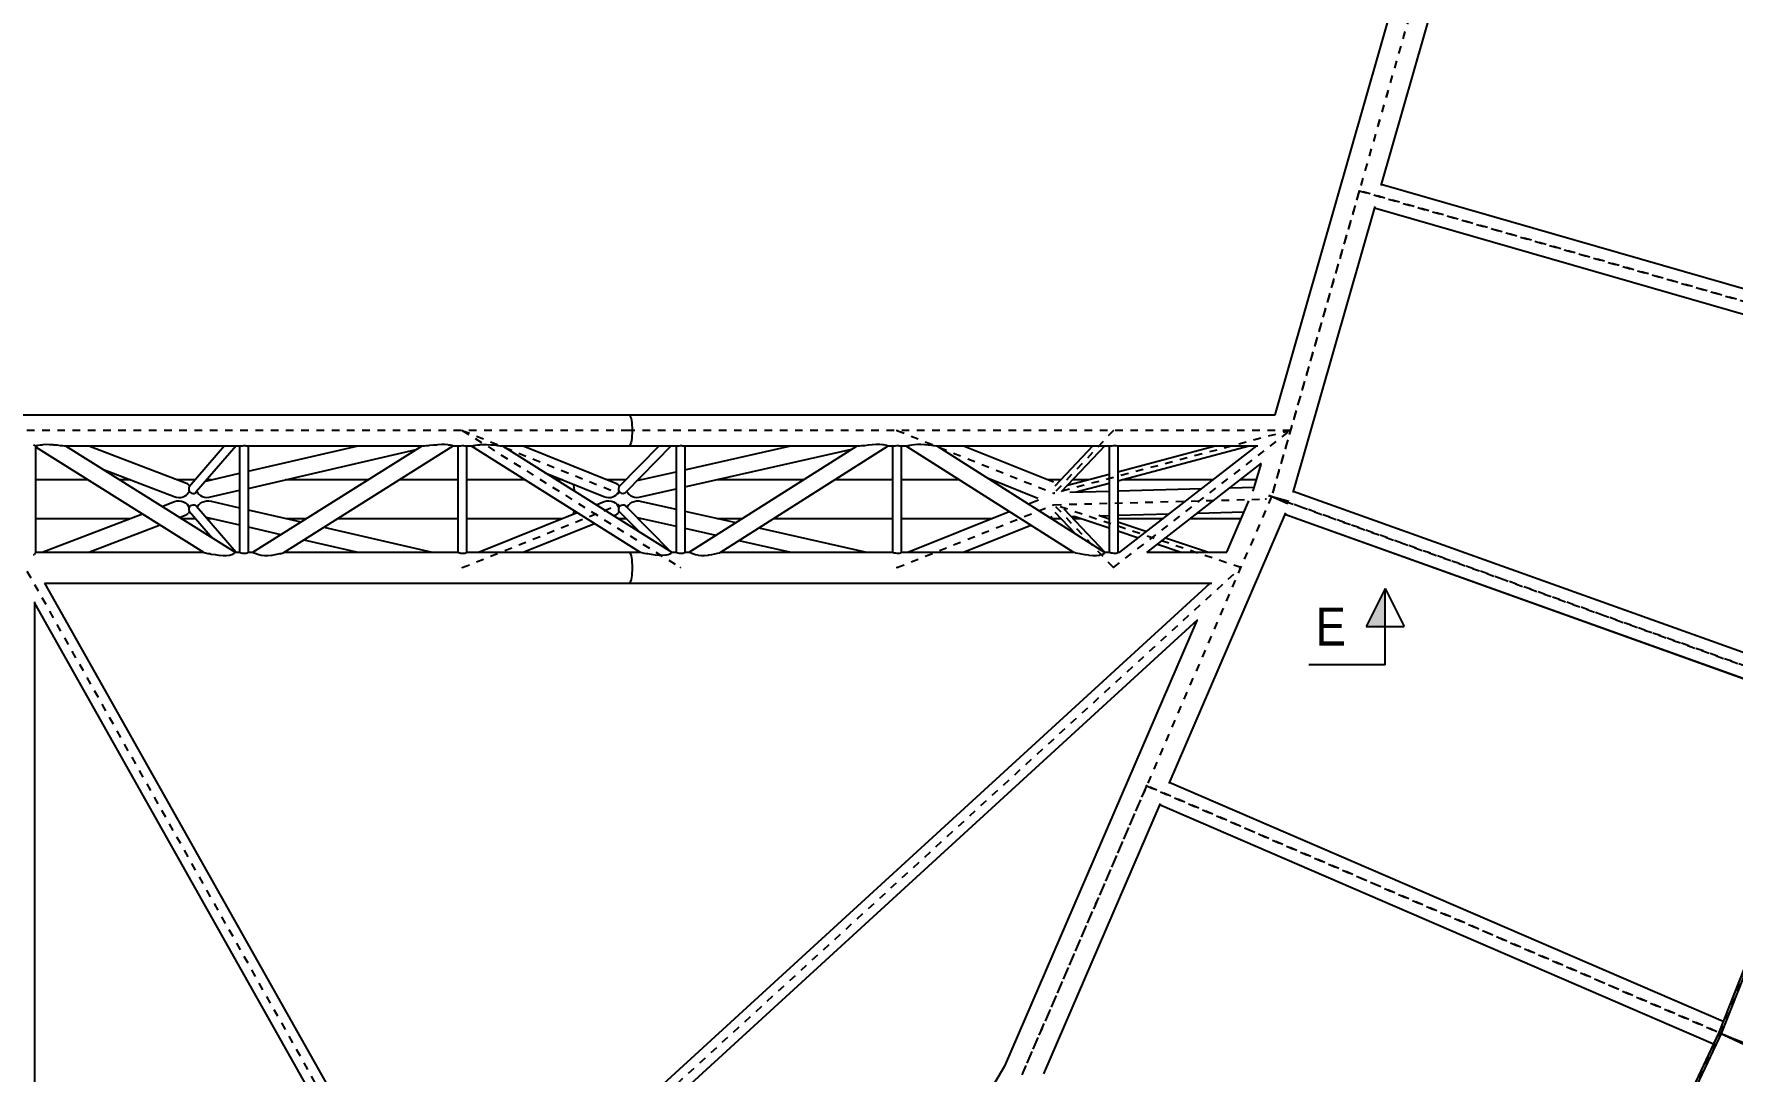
# Model space of a CAD drawing. Header units: millimetres. Extents: x 149919 to 150445, y 136651 to 136866.
# Drawn here: x 150410.96 to 150433.24, y 136701.87 to 136715.48 of the extents above; entities that cross this region are included whole.
import ezdxf

# ---------------------------------------------------------------- set-up
doc = ezdxf.new("R2010")
doc.units = ezdxf.units.MM
doc.header["$LTSCALE"] = 0.25
doc.linetypes.add('CENTER', pattern=[50.8, 31.75, -6.35, 6.35, -6.35])
doc.linetypes.add('XKITLINE00', pattern=[0])
doc.styles.add('ARIAL', font='arial.ttf')

# ---------------------------------------------------------------- blocks, each defined once
blk = doc.blocks.new('çatıı')
at = {"color": 8, "linetype": 'XKITLINE00'}
for p, q in [((28743.8, 6711.4), (28542.6, 6010.6)), ((28789.6, 6686.7), (28681.9, 6311.5)), ((28682.4, 6313.3), (29443.6, 6094.3)), ((28682.4, 6313.3), (29443.6, 6094.3)), ((28674, 6284.1), (28566.3, 5909)), ((28673.5, 6282.3), (29434.7, 6063.3)), ((28673.5, 6282.3), (29434.7, 6063.3)), ((26261.4, 6010.6), (27695.3, 6010.6)), ((27695.3, 6010.6), (27696.1, 6010.3)), ((27695.3, 6010.6), (27696.1, 6010.3)), ((27695.3, 6010.6), (28543.2, 6010.6)), ((27696.1, 6010.3), (27696.8, 6009.4)), ((27696.1, 6010.3), (27696.8, 6009.4)), ((27696.8, 6009.4), (27697.4, 6007.9)), ((27696.8, 6009.4), (27697.4, 6007.9)), ((27697.4, 6007.9), (27698, 6005.8)), ((27697.4, 6007.9), (27698, 6005.8)), ((27698, 6005.8), (27698.5, 6003.3)), ((27698.5, 6003.3), (27698.9, 6000.4)), ((27698.9, 6000.4), (27699.2, 5997.2)), ((27699.2, 5997.2), (27699.4, 5993.8)), ((27699.4, 5993.8), (27699.5, 5990.3)), ((26913.9, 5971.6), (26915.4, 5971)), ((26920, 5970.8), (26922.8, 5971.3)), ((26922.8, 5971.3), (26925.8, 5971.6)), ((26925.8, 5971.6), (26926.4, 5971.7)), ((26926.4, 5971.7), (26930.4, 5972.1)), ((26930.4, 5972.1), (26935, 5972)), ((26935, 5972), (26940, 5971.7)), ((26940, 5971.7), (26940.5, 5971.6)), ((26940.5, 5971.6), (26944.8, 5971.3)), ((27439, 5971.3), (27443.5, 5971.6)), ((27443.5, 5971.6), (27444.2, 5971.7)), ((27444.2, 5971.7), (27449.3, 5972.1)), ((27449.3, 5972.1), (27453.8, 5972.1)), ((27453.8, 5972.1), (27457.5, 5971.7)), ((27457.5, 5971.7), (27457.9, 5971.6)), ((27457.9, 5971.6), (27460.6, 5971.3)), ((27460.6, 5971.3), (27462.7, 5970.8)), ((27496.4, 5971.3), (27499.4, 5971.6)), ((27499.4, 5971.6), (27500, 5971.7)), ((27500, 5971.7), (27504.1, 5972)), ((27504.1, 5972), (27508.7, 5971.9)), ((27508.7, 5971.9), (27513.7, 5971.6)), ((27513.7, 5971.6), (27514, 5971.6)), ((27514, 5971.6), (27518.4, 5971.2)), ((27697.4, 5972.7), (27696.8, 5971.2)), ((27697.4, 5972.7), (27696.8, 5971.2)), ((27698, 5974.7), (27697.4, 5972.7)), ((27698, 5974.7), (27697.4, 5972.7)), ((27698.5, 5977.2), (27698, 5974.7)), ((27698.9, 5980.1), (27698.5, 5977.2)), ((27699.2, 5983.3), (27698.9, 5980.1)), ((27699.4, 5986.7), (27699.2, 5983.3)), ((27699.5, 5990.3), (27699.4, 5986.7)), ((28009.7, 5971.3), (28014.5, 5971.7)), ((28014.5, 5971.7), (28014.8, 5971.7)), ((28014.8, 5971.7), (28019.9, 5972.1)), ((28019.9, 5972.1), (28024.5, 5972.1)), ((28024.5, 5972.1), (28028.2, 5971.8)), ((28028.2, 5971.8), (28028.7, 5971.7)), ((28028.7, 5971.7), (28031.2, 5971.4)), ((28031.2, 5971.4), (28033.3, 5970.8)), ((28063.7, 5970.8), (28066.5, 5971.4)), ((28066.5, 5971.4), (28069.8, 5971.8)), ((28069.8, 5971.8), (28070, 5971.8)), ((28070, 5971.8), (28073.9, 5972.2)), ((28073.9, 5972.2), (28078.4, 5972.2)), ((28078.4, 5972.2), (28083.3, 5971.9)), ((28083.3, 5971.9), (28084.4, 5971.8)), ((28084.4, 5971.8), (28088.1, 5971.5)), ((28088.1, 5971.5), (28092.5, 5970.9)), ((26915.4, 5971), (26915.9, 5970.5)), ((26915.9, 5970.5), (26916.4, 5970.3)), ((26916.4, 5970.3), (26916.5, 5970.1)), ((26916.5, 5970), (26917.8, 5970.3)), ((26916.5, 5970.1), (26916.7, 5969.2)), ((26916.7, 5969.2), (26916.7, 5830)), ((26916.7, 5968.8), (27137, 5830.6)), ((26917.8, 5970.3), (26919.1, 5970.5)), ((26919.1, 5970.5), (26920, 5970.8)), ((26944.8, 5971.3), (26949.2, 5970.7)), ((26949.2, 5970.7), (26950.6, 5970.5)), ((26950.6, 5970.5), (26952.7, 5970.3)), ((26952.7, 5970.3), (26955.1, 5969.9)), ((26954.8, 5970), (27186.5, 5970)), ((26954.9, 5970), (26955, 5970)), ((26955.1, 5969.9), (26955.9, 5970)), ((26955.1, 5969.9), (26955.1, 5969.9)), ((26955.9, 5970), (27178.4, 5830.4)), ((26986.7, 5970), (27114.6, 5921)), ((27164.8, 5970), (27118.3, 5916.2)), ((27179.8, 5970), (27127.6, 5909.6)), ((27184.2, 5970), (27184.2, 5830.6)), ((27184.4, 5970), (27185.2, 5969.9)), ((27184.8, 5970), (27185.6, 5969.9)), ((27185.2, 5969.9), (27186.3, 5969.9)), ((27185.6, 5969.9), (27186.3, 5969.9)), ((27186.3, 5969.9), (27186.5, 5970)), ((27186.5, 5970), (27188.1, 5970.2)), ((27188.1, 5970.2), (27189.9, 5970.3)), ((27189.9, 5970.3), (27191.6, 5970.3)), ((27191.6, 5970.3), (27193.2, 5970.2)), ((27193.2, 5970.2), (27194.5, 5970)), ((27194.5, 5970), (27194.9, 5969.9)), ((27194.7, 5970), (27426.9, 5970)), ((27194.8, 5969.9), (27194.9, 5969.9)), ((27194.9, 5969.9), (27195.2, 5970)), ((27194.9, 5969.9), (27195.3, 5969.9)), ((27195.3, 5969.9), (27195.6, 5970)), ((27195.6, 5936.7), (27340, 5970)), ((27195.6, 5970), (27195.6, 5830.3)), ((27195.6, 5914.3), (27416.1, 5965.1)), ((27201.7, 5830.6), (27423.8, 5970)), ((27242.3, 5830.3), (27464.8, 5970)), ((27424.6, 5970), (27426.4, 5969.9)), ((27425.5, 5970), (27426.5, 5969.9)), ((27426.4, 5969.9), (27426.5, 5969.9)), ((27426.5, 5969.9), (27429.8, 5970.3)), ((27429.8, 5970.3), (27432.3, 5970.5)), ((27432.3, 5970.5), (27434.1, 5970.8)), ((27434.1, 5970.8), (27439, 5971.3)), ((27462.7, 5970.8), (27463.1, 5970.5)), ((27463.1, 5970.5), (27464.1, 5970.3)), ((27464.1, 5970.3), (27464.6, 5969.9)), ((27464.6, 5970), (27473.3, 5970)), ((27464.6, 5969.9), (27464.8, 5970)), ((27470.9, 5970), (27470.9, 5830.6)), ((27471.2, 5970), (27472, 5969.9)), ((27471.6, 5970), (27472.4, 5969.9)), ((27472, 5969.9), (27473, 5969.9)), ((27472.4, 5969.9), (27473.1, 5969.9)), ((27473, 5969.9), (27473.3, 5970)), ((27473.3, 5970), (27474.9, 5970.2)), ((27474.9, 5970.2), (27476.6, 5970.3)), ((27476.6, 5970.3), (27478.4, 5970.3)), ((27478.4, 5970.3), (27480, 5970.2)), ((27480, 5970.2), (27481.3, 5970)), ((27481.3, 5970), (27481.7, 5969.9)), ((27481.5, 5970), (27489.9, 5970)), ((27481.6, 5969.9), (27481.7, 5969.9)), ((27481.7, 5969.9), (27481.9, 5970)), ((27481.7, 5969.9), (27482.1, 5969.9)), ((27482.1, 5969.9), (27482.3, 5970)), ((27482.3, 5970), (27482.3, 5830.3)), ((27488.4, 5970), (27710, 5830.6)), ((27488.6, 5970), (27489.7, 5969.9)), ((27489.5, 5970), (27489.8, 5970)), ((27489.7, 5969.9), (27489.8, 5969.9)), ((27489.8, 5969.9), (27491.4, 5970.3)), ((27491.4, 5970.3), (27492.7, 5970.4)), ((27492.7, 5970.4), (27493.6, 5970.8)), ((27493.6, 5970.8), (27496.4, 5971.3)), ((27518.4, 5971.2), (27522.8, 5970.7)), ((27522.8, 5970.7), (27524, 5970.4)), ((27524, 5970.4), (27526.3, 5970.2)), ((27526.3, 5970.2), (27528.5, 5969.9)), ((27528.1, 5970), (27695.3, 5970)), ((27528.5, 5969.9), (27528.6, 5969.9)), ((27528.6, 5969.9), (27529.4, 5970)), ((27529.4, 5970), (27751.4, 5830.4)), ((27556.5, 5970), (27678.2, 5921)), ((27735, 5970), (27682.1, 5916.2)), ((27750.8, 5970), (27691.5, 5909.6)), ((27695.3, 5970), (27696.1, 5970.3)), ((27695.3, 5970), (27696.1, 5970.3)), ((27695.3, 5970), (27759.7, 5970)), ((27696.8, 5971.2), (27696.1, 5970.3)), ((27696.8, 5971.2), (27696.1, 5970.3)), ((27757.2, 5970), (27757.2, 5830.6)), ((27757.4, 5970), (27758.2, 5969.9)), ((27757.8, 5970), (27758.6, 5969.9)), ((27758.2, 5969.9), (27759.4, 5969.9)), ((27758.6, 5969.9), (27759.4, 5969.9)), ((27759.4, 5969.9), (27759.5, 5970)), ((27759.5, 5970), (27761.1, 5970.1)), ((27761.1, 5970.1), (27762.9, 5970.3)), ((27762.9, 5970.3), (27764.6, 5970.3)), ((27764.6, 5970.3), (27766.2, 5970.2)), ((27766.2, 5970.2), (27767.5, 5970.1)), ((27767.5, 5970.1), (27767.9, 5969.9)), ((27767.8, 5970), (27997.8, 5970)), ((27767.9, 5969.9), (27768.2, 5970)), ((27767.9, 5969.9), (27768.3, 5969.9)), ((27768.3, 5969.9), (27768.6, 5970)), ((27768.6, 5938.6), (27907.6, 5970)), ((27768.6, 5970), (27768.6, 5830.3)), ((27768.6, 5916.2), (27987.9, 5965.7)), ((27774.5, 5830.6), (27994.6, 5970)), ((27814.9, 5830.3), (28035.3, 5970)), ((27995.4, 5970), (27997.2, 5969.9)), ((27996.3, 5970), (27997.5, 5969.9)), ((27997.2, 5969.9), (27997.4, 5969.9)), ((27997.4, 5969.9), (28000.5, 5970.3)), ((28000.5, 5970.3), (28003.3, 5970.5)), ((28003.3, 5970.5), (28004.7, 5970.7)), ((28004.7, 5970.7), (28009.7, 5971.3)), ((28033.3, 5970.8), (28033.8, 5970.5)), ((28033.8, 5970.5), (28034.6, 5970.3)), ((28034.6, 5970.3), (28035.2, 5970)), ((28035.2, 5970), (28043.7, 5970)), ((28035.2, 5970), (28035.3, 5970)), ((28035.2, 5969.9), (28035.3, 5970)), ((28041.3, 5970), (28041.3, 5830.6)), ((28041.5, 5970), (28041.6, 5970)), ((28041.6, 5970), (28042.4, 5969.9)), ((28041.9, 5970), (28042, 5970)), ((28042.4, 5970), (28042.7, 5969.9)), ((28042.4, 5969.9), (28043.5, 5969.9)), ((28043.5, 5969.9), (28043.7, 5970)), ((28043.7, 5970), (28045.2, 5970.2)), ((28045.2, 5970.2), (28047, 5970.3)), ((28047, 5970.3), (28048.8, 5970.3)), ((28048.8, 5970.3), (28050.4, 5970.2)), ((28050.4, 5970.2), (28051.6, 5970.1)), ((28051.6, 5970.1), (28052.1, 5969.9)), ((28052, 5970), (28060.2, 5970)), ((28052.1, 5970), (28052.3, 5970)), ((28052.1, 5969.9), (28052.3, 5970)), ((28052.1, 5969.9), (28052.4, 5969.9)), ((28052.4, 5969.9), (28052.7, 5970)), ((28052.5, 5970), (28052.7, 5970)), ((28052.7, 5970), (28052.7, 5830.3)), ((28058.7, 5970), (28278.7, 5830.6)), ((28058.7, 5970), (28058.8, 5969.9)), ((28058.8, 5969.9), (28058.8, 5969.9)), ((28058.8, 5969.9), (28060, 5969.9)), ((28059.7, 5970), (28059.7, 5969.9)), ((28060, 5969.9), (28060.1, 5969.9)), ((28060.1, 5969.9), (28061.5, 5970.3)), ((28061.5, 5970.3), (28063.2, 5970.6)), ((28063.2, 5970.6), (28063.7, 5970.8)), ((28092.5, 5970.9), (28094.4, 5970.6)), ((28094.4, 5970.6), (28096, 5970.4)), ((28096, 5970.4), (28098.5, 5970)), ((28098.5, 5970), (28098.7, 5969.9)), ((28098.6, 5970), (28327.8, 5970)), ((28098.7, 5969.9), (28099.5, 5969.9)), ((28099.4, 5970), (28099.4, 5969.9)), ((28099.5, 5969.9), (28319.9, 5830.3)), ((28134.4, 5970), (28252.2, 5922.8)), ((28304.1, 5970), (28254.1, 5917.3)), ((28319.7, 5970), (28262.6, 5909.8)), ((28325.5, 5970), (28325.5, 5830.6)), ((28325.7, 5969.9), (28325.7, 5969.9)), ((28325.7, 5970), (28325.7, 5969.9)), ((28325.7, 5969.9), (28326.6, 5969.9)), ((28326, 5970), (28326.1, 5969.9)), ((28326.6, 5969.9), (28327.7, 5969.9)), ((28327.7, 5969.9), (28327.8, 5970)), ((28327.8, 5970), (28329.4, 5970.2)), ((28329.4, 5970.2), (28331.2, 5970.3)), ((28331.2, 5970.3), (28332.9, 5970.3)), ((28332.9, 5970.3), (28334.5, 5970.3)), ((28334.5, 5970.3), (28335.8, 5970.1)), ((28335.8, 5970.1), (28336.3, 5969.9)), ((28336.2, 5970), (28520.6, 5970)), ((28336.3, 5969.9), (28336.6, 5969.9)), ((28336.3, 5970), (28336.3, 5969.9)), ((28336.6, 5970), (28336.7, 5969.9)), ((28336.6, 5969.9), (28336.9, 5969.9)), ((28336.9, 5924.2), (28509, 5970)), ((28336.9, 5936), (28464.7, 5970)), ((28336.9, 5969.9), (28336.9, 5830.4)), ((28339.5, 5830.5), (28519.3, 5970)), ((27003.6, 5940.1), (27098.4, 5903.7)), ((27140, 5923.9), (27184.2, 5934.1)), ((27585.5, 5934.7), (27662.4, 5903.8)), ((27706, 5924.4), (27757.2, 5936)), ((28165.7, 5928), (28231.9, 5901.5)), ((28270.8, 5918.4), (28325.5, 5933)), ((28374.8, 5830.3), (28525.5, 5947.2)), ((28524.2, 5946.1), (28514.4, 5912.3)), ((26916.7, 5925.7), (26985.5, 5925.7)), ((27026.5, 5925.7), (27041.2, 5925.7)), ((27102.3, 5925.7), (27126.5, 5925.7)), ((27113, 5904.3), (27115.1, 5906)), ((27114.6, 5921), (27116.5, 5919.9)), ((27116.9, 5907.9), (27115.1, 5906)), ((27116.5, 5919.9), (27116.8, 5919.5)), ((27116.8, 5919.5), (27117.9, 5918.3)), ((27118, 5909.8), (27116.9, 5907.9)), ((27117.8, 5915.1), (27117.7, 5913.6)), ((27117.7, 5913.6), (27117.8, 5913.4)), ((27118, 5915.5), (27117.8, 5915.1)), ((27117.8, 5913.4), (27117.9, 5911.7)), ((27117.9, 5918.3), (27118.6, 5916.6)), ((27117.9, 5911.7), (27118.2, 5910.7)), ((27118.3, 5916.2), (27118, 5915.5)), ((27118.1, 5910), (27118, 5909.8)), ((27118.3, 5910.5), (27118.1, 5910)), ((27118.2, 5910.7), (27118.3, 5910.3)), ((27118.3, 5910.3), (27118.5, 5910)), ((27118.5, 5910), (27118.7, 5909.8)), ((27118.7, 5909.8), (27119.8, 5908.7)), ((27119.8, 5908.7), (27121.4, 5907.9)), ((27121.4, 5907.9), (27123.1, 5907.5)), ((27123.1, 5907.5), (27124.8, 5907.7)), ((27124.8, 5907.7), (27126.4, 5908.4)), ((27126.4, 5908.4), (27127.6, 5909.6)), ((27128.2, 5910.3), (27128.6, 5909.8)), ((27128.6, 5909.8), (27129.1, 5908.8)), ((27129.1, 5908.8), (27130.9, 5906.8)), ((27130.9, 5906.8), (27131.9, 5906)), ((27131.9, 5906), (27133, 5905)), ((27133, 5905), (27135.5, 5903.6)), ((27141.5, 5925.7), (27147.7, 5925.7)), ((27144.4, 5902.6), (27184.2, 5911.7)), ((27244.7, 5925.7), (27353.2, 5925.7)), ((27394.2, 5925.7), (27470.9, 5925.7)), ((27482.3, 5925.7), (27558.9, 5925.7)), ((27599.9, 5925.7), (27607.9, 5925.7)), ((27622.2, 5919.9), (27622.6, 5918.2)), ((27622.2, 5919.9), (27622.6, 5918.2)), ((27622.6, 5918.2), (27623.1, 5915.2)), ((27622.6, 5918.2), (27623.1, 5915.2)), ((27623.1, 5915.2), (27623.6, 5911.8)), ((27623.1, 5915.2), (27623.6, 5911.8)), ((27623.6, 5911.8), (27623.7, 5910.7)), ((27623.6, 5911.8), (27623.7, 5910.7)), ((27666.6, 5925.7), (27691.5, 5925.7)), ((27676.8, 5904.4), (27678.9, 5906)), ((27678.2, 5921), (27680.1, 5919.9)), ((27680.7, 5907.9), (27678.9, 5906)), ((27680.1, 5919.9), (27680.4, 5919.5)), ((27680.4, 5919.5), (27681.5, 5918.4)), ((27681.7, 5909.8), (27680.7, 5907.9)), ((27681.5, 5918.4), (27682.3, 5916.7)), ((27681.9, 5915.5), (27681.7, 5915.1)), ((27681.7, 5915.1), (27681.7, 5913.5)), ((27681.7, 5913.5), (27681.7, 5913.3)), ((27681.7, 5913.3), (27681.8, 5911.7)), ((27681.9, 5910.1), (27681.7, 5909.8)), ((27681.8, 5911.7), (27682.1, 5910.7)), ((27682.1, 5916.2), (27681.9, 5915.5)), ((27682.1, 5910.8), (27681.9, 5910.1)), ((27682.1, 5910.7), (27682.2, 5910.5)), ((27682.2, 5910.5), (27682.5, 5910)), ((27682.3, 5916.7), (27682.4, 5916.6)), ((27682.4, 5916.6), (27682.4, 5916.5)), ((27682.5, 5910), (27682.6, 5909.8)), ((27682.6, 5909.8), (27683.8, 5908.7)), ((27683.8, 5908.7), (27685.3, 5907.9)), ((27685.3, 5907.9), (27687.1, 5907.5)), ((27687.1, 5907.5), (27688.8, 5907.8)), ((27688.8, 5907.8), (27690.3, 5908.5)), ((27690.3, 5908.5), (27691.5, 5909.6)), ((27691.6, 5909.8), (27691.5, 5909.6)), ((27692.2, 5910.4), (27692.6, 5909.9)), ((27692.6, 5909.9), (27693.2, 5908.9)), ((27693.2, 5908.9), (27695, 5906.8)), ((27695, 5906.8), (27696, 5906.1)), ((27696, 5906.1), (27697.2, 5905.1)), ((27697.2, 5905.1), (27699.8, 5903.7)), ((27707.2, 5925.7), (27711.5, 5925.7)), ((27708.8, 5902.7), (27757.2, 5913.6)), ((27810.5, 5925.7), (27924.6, 5925.7)), ((27965.4, 5925.7), (28041.3, 5925.7)), ((28052.7, 5925.7), (28128.6, 5925.7)), ((28169.4, 5925.7), (28171.5, 5925.7)), ((28244.9, 5925.7), (28262.1, 5925.7)), ((28273.7, 5909.4), (28325.5, 5910.8)), ((28277.7, 5925.7), (28298.1, 5925.7)), ((28282.1, 5909.7), (28325.5, 5921.2)), ((28336.9, 5911.1), (28447.2, 5914.1)), ((28342.4, 5925.7), (28462.1, 5925.7)), ((28484.1, 5915.1), (28515.5, 5916)), ((28497.8, 5925.7), (28518.3, 5925.7)), ((28514.4, 5912.3), (28513.7, 5910.7)), ((28534.6, 5904.9), (28561, 5897.3)), ((28534.8, 5905.3), (28560, 5894.5)), ((28566.8, 5910.7), (29300.6, 5647.8)), ((28566.8, 5910.7), (29300.6, 5647.8)), ((27082.3, 5890.6), (27099, 5897)), ((27098.4, 5903.7), (27101.3, 5902.8)), ((27099, 5897), (27102, 5897.7)), ((27101.3, 5902.8), (27104.4, 5902.4)), ((27102, 5897.7), (27105.2, 5897.9)), ((27104.4, 5902.4), (27107.5, 5902.5)), ((27105.2, 5897.9), (27108.2, 5897.5)), ((27107.5, 5902.5), (27110.4, 5903.2)), ((27108.2, 5897.5), (27111, 5896.6)), ((27110.4, 5903.2), (27113, 5904.3)), ((27111, 5896.6), (27113.5, 5895.2)), ((27113.5, 5895.2), (27114.5, 5894.3)), ((27114.5, 5894.3), (27115.5, 5893.5)), ((27115.5, 5893.5), (27117, 5891.5)), ((27118, 5883), (27116.9, 5881.3)), ((27117, 5891.5), (27117.4, 5890.5)), ((27117.4, 5890.5), (27118.1, 5889.3)), ((27118, 5888.8), (27117.8, 5887.1)), ((27117.8, 5887.1), (27117.8, 5886.9)), ((27117.8, 5886.9), (27117.9, 5885.4)), ((27117.9, 5885.4), (27118.1, 5885)), ((27118.1, 5889.3), (27118, 5888.8)), ((27118.1, 5883.7), (27118, 5883)), ((27118.8, 5890.3), (27118.1, 5889.3)), ((27118.1, 5889.3), (27118.1, 5889.2)), ((27118.1, 5885), (27118.3, 5884.3)), ((27118.3, 5884.3), (27118.1, 5883.7)), ((27118.3, 5884.3), (27149, 5848.8)), ((27118.8, 5890.3), (27118.9, 5890.5)), ((27118.9, 5890.5), (27120, 5891.6)), ((27120, 5891.6), (27121.6, 5892.4)), ((27121.6, 5892.4), (27123.4, 5892.8)), ((27123.4, 5892.8), (27125.1, 5892.6)), ((27125.1, 5892.6), (27126.6, 5891.8)), ((27126.6, 5891.8), (27127.8, 5890.7)), ((27127.8, 5890.7), (27179.8, 5830.6)), ((27129.2, 5890.5), (27128.7, 5889.6)), ((27129.3, 5890.5), (27129.2, 5890.5)), ((27130.8, 5892.7), (27129.3, 5890.5)), ((27130.8, 5892.7), (27132.7, 5894.3)), ((27132.9, 5894.5), (27132.7, 5894.3)), ((27132.9, 5894.5), (27135.3, 5896.1)), ((27135.3, 5896.1), (27138, 5897.2)), ((27135.5, 5903.6), (27138.3, 5902.7)), ((27138, 5897.2), (27141.1, 5897.8)), ((27138.3, 5902.7), (27141.3, 5902.4)), ((27141.1, 5897.8), (27144.2, 5897.9)), ((27141.3, 5902.4), (27144.4, 5902.6)), ((27144.2, 5897.9), (27147.3, 5897.4)), ((27147.3, 5897.4), (27184.2, 5888.9)), ((27195.6, 5886.3), (27264.9, 5870.3)), ((27497.9, 5830.6), (27627.3, 5882.6)), ((27622.6, 5882.3), (27622.2, 5880.6)), ((27622.6, 5882.3), (27622.2, 5880.6)), ((27623.1, 5885.3), (27622.6, 5882.3)), ((27623.1, 5885.3), (27622.6, 5882.3)), ((27652.3, 5892.7), (27663, 5897)), ((27662.4, 5903.8), (27665.3, 5902.8)), ((27663, 5897), (27666, 5897.7)), ((27665.3, 5902.8), (27668.4, 5902.4)), ((27666, 5897.7), (27669.1, 5897.9)), ((27668.4, 5902.4), (27671.4, 5902.5)), ((27669.1, 5897.9), (27672.2, 5897.5)), ((27671.4, 5902.5), (27674.2, 5903.2)), ((27672.2, 5897.5), (27674.9, 5896.6)), ((27674.2, 5903.2), (27676.8, 5904.4)), ((27674.9, 5896.6), (27677.3, 5895.2)), ((27677.3, 5895.2), (27678.4, 5894.2)), ((27678.4, 5894.2), (27679.3, 5893.4)), ((27679.3, 5893.4), (27680.9, 5891.4)), ((27681.7, 5882.9), (27680.5, 5881.3)), ((27680.9, 5891.4), (27681.2, 5890.4)), ((27681.2, 5890.4), (27681.9, 5889.2)), ((27681.9, 5888.8), (27681.7, 5887.2)), ((27681.7, 5887.2), (27681.7, 5887)), ((27681.7, 5887), (27681.8, 5885.4)), ((27681.8, 5883.7), (27681.7, 5882.9)), ((27681.8, 5885.4), (27681.9, 5885)), ((27682.1, 5884.5), (27681.8, 5883.7)), ((27681.9, 5889.2), (27681.9, 5888.9)), ((27682, 5889.1), (27681.9, 5888.8)), ((27681.9, 5885), (27682.2, 5884.3)), ((27682.8, 5890.3), (27682, 5889.1)), ((27682.2, 5884.3), (27709, 5857.1)), ((27682.8, 5890.3), (27682.9, 5890.4)), ((27682.9, 5890.4), (27684, 5891.6)), ((27684, 5891.6), (27685.6, 5892.4)), ((27685.6, 5892.4), (27687.4, 5892.7)), ((27687.4, 5892.7), (27689.1, 5892.5)), ((27689.1, 5892.5), (27690.6, 5891.8)), ((27690.6, 5891.8), (27691.8, 5890.6)), ((27691.8, 5890.6), (27691.8, 5890.5)), ((27691.8, 5890.6), (27750.4, 5831)), ((27693.3, 5890.4), (27692.8, 5889.6)), ((27695, 5892.6), (27693.3, 5890.5)), ((27693.3, 5890.5), (27693.3, 5890.4)), ((27695, 5892.6), (27696.8, 5894.2)), ((27697.1, 5894.5), (27696.8, 5894.2)), ((27697.1, 5894.5), (27699.5, 5896)), ((27699.5, 5896), (27702.3, 5897.1)), ((27699.8, 5903.7), (27702.6, 5902.9)), ((27702.3, 5897.1), (27705.4, 5897.7)), ((27702.6, 5902.9), (27705.7, 5902.5)), ((27705.4, 5897.7), (27708.6, 5897.7)), ((27705.7, 5902.5), (27708.8, 5902.7)), ((27708.6, 5897.7), (27711.7, 5897.2)), ((27711.7, 5897.2), (27757.2, 5887)), ((27768.6, 5884.4), (27835.6, 5869.3)), ((28061.1, 5830.6), (28194.4, 5884)), ((28219.4, 5894), (28232.9, 5899.4)), ((28254.2, 5883.2), (28280.9, 5855)), ((28265.9, 5887.3), (28319.7, 5830.6)), ((28441.1, 5881.8), (28502, 5883.4)), ((28508.2, 5897.8), (28479.2, 5830.6)), ((28541.4, 5902.9), (28541.4, 5902.5)), ((28542, 5902.7), (28542.1, 5902.2)), ((28542.9, 5902.5), (28542.7, 5901.9)), ((28543.1, 5902.4), (28542.8, 5901.9)), ((26916.7, 5874.9), (27041.2, 5874.9)), ((26925.5, 5830.6), (27056.8, 5880.9)), ((26986.6, 5830.6), (27080, 5866.3)), ((27105.5, 5876.1), (27113.2, 5879)), ((27107.5, 5874.9), (27126.5, 5874.9)), ((27113.2, 5879), (27115.3, 5880)), ((27115.3, 5880), (27116.3, 5880.9)), ((27116.3, 5880.9), (27116.9, 5881.3)), ((27140, 5876.6), (27184.2, 5866.4)), ((27141.5, 5874.9), (27147.4, 5874.9)), ((27195.6, 5863.8), (27238.7, 5853.8)), ((27245, 5874.9), (27272.2, 5874.9)), ((27295, 5863.4), (27437.3, 5830.6)), ((27313.3, 5874.9), (27470.9, 5874.9)), ((27482.3, 5874.9), (27608, 5874.9)), ((27556.4, 5830.6), (27650.1, 5868.3)), ((27675.1, 5878.3), (27676.8, 5879)), ((27676.8, 5879), (27678.9, 5879.9)), ((27678.9, 5879.9), (27680, 5880.8)), ((27680, 5880.8), (27680.5, 5881.3)), ((27680.6, 5874.9), (27691.5, 5874.9)), ((27706.1, 5876.1), (27757.2, 5864.5)), ((27707.2, 5874.9), (27711.3, 5874.9)), ((27768.6, 5862), (27809.5, 5852.7)), ((27810.7, 5874.9), (27844.4, 5874.9)), ((27865.6, 5862.5), (28006.8, 5830.6)), ((27885.2, 5874.9), (28041.3, 5874.9)), ((28052.7, 5874.9), (28171.6, 5874.9)), ((28134.2, 5830.6), (28222.7, 5866)), ((28247.7, 5876), (28250.7, 5877.3)), ((28249.6, 5874.9), (28262.1, 5874.9)), ((28275.4, 5877.3), (28280.7, 5877.4)), ((28277.7, 5874.9), (28288.3, 5874.9)), ((28279.5, 5877.8), (28325.5, 5862.4)), ((28311.7, 5879), (28325.5, 5874.4)), ((28313.7, 5878.3), (28325.5, 5878.6)), ((28323.9, 5874.9), (28325.5, 5874.9)), ((28336.9, 5879), (28404.3, 5880.8)), ((28336.9, 5874.9), (28396.6, 5874.9)), ((28336.9, 5870.5), (28374.7, 5857.8)), ((28556.7, 5882), (28403.6, 5527.2)), ((28432.3, 5874.9), (28498.3, 5874.9)), ((28556, 5880.4), (29289.8, 5617.5)), ((28556, 5880.3), (29289.8, 5617.4)), ((27268.8, 5846.9), (27339.7, 5830.6)), ((27839.5, 5845.9), (27907.5, 5830.6)), ((28336.9, 5858.6), (28363.9, 5849.5)), ((28388.7, 5841.1), (28420.1, 5830.6)), ((28399.5, 5849.5), (28455.7, 5830.6)), ((26913.9, 5826.8), (26915.4, 5827.9)), ((26915.9, 5828.6), (26915.4, 5827.9)), ((26915.9, 5828.6), (26916.4, 5829.1)), ((26916.6, 5829.9), (26916.4, 5829.1)), ((26916.7, 5830), (26916.6, 5829.9)), ((26916.7, 5830.6), (27137, 5830.6)), ((27137, 5830.6), (27137.1, 5830.6)), ((27137.1, 5830.6), (27137.5, 5830.3)), ((27137.5, 5830.3), (27139.3, 5829.9)), ((27139.3, 5829.9), (27139.5, 5829.8)), ((27139.5, 5829.8), (27142.9, 5829)), ((27142.9, 5829), (27145.2, 5828.6)), ((27145.2, 5828.6), (27147.3, 5828.1)), ((27147.3, 5828.1), (27152.3, 5827.3)), ((27152.3, 5827.3), (27156.6, 5826.8)), ((27156.6, 5826.8), (27157.5, 5826.7)), ((27157.5, 5826.7), (27162.7, 5826.2)), ((27162.7, 5826.2), (27167.3, 5826.3)), ((27167.3, 5826.3), (27171, 5826.7)), ((27171, 5826.7), (27171.3, 5826.8)), ((27171.3, 5826.8), (27174.1, 5827.3)), ((27174.1, 5827.3), (27176.2, 5828.2)), ((27176.6, 5828.6), (27176.2, 5828.2)), ((27176.6, 5828.6), (27177.7, 5829.1)), ((27178.2, 5829.9), (27177.7, 5829.1)), ((27178, 5830.6), (27184.2, 5830.6)), ((27178.4, 5830.4), (27178.2, 5829.9)), ((27184.2, 5830.6), (27184.3, 5830.6)), ((27184.3, 5830.6), (27184.4, 5830.4)), ((27184.4, 5830.4), (27185.2, 5830.1)), ((27185.2, 5830.1), (27186.3, 5829.9)), ((27186.3, 5829.9), (27186.5, 5829.8)), ((27186.5, 5829.8), (27188.1, 5829.4)), ((27188.1, 5829.4), (27189.9, 5829.1)), ((27189.9, 5829.1), (27191.6, 5829.1)), ((27191.6, 5829.1), (27193.2, 5829.3)), ((27193.2, 5829.3), (27194.5, 5829.6)), ((27194.5, 5829.6), (27194.9, 5829.9)), ((27194.9, 5829.9), (27195.3, 5830)), ((27195.6, 5830.3), (27195.3, 5830)), ((27195.6, 5830.6), (27201.9, 5830.6)), ((27201.7, 5830.6), (27202.1, 5830.6)), ((27202.1, 5830.6), (27202.2, 5830.3)), ((27202.2, 5830.3), (27203.3, 5829.9)), ((27203.3, 5829.9), (27204.8, 5829.1)), ((27204.8, 5829.1), (27206.2, 5828.6)), ((27206.2, 5828.6), (27206.9, 5828.2)), ((27206.9, 5828.2), (27209.6, 5827.3)), ((27209.6, 5827.3), (27212.7, 5826.8)), ((27212.7, 5826.8), (27213.1, 5826.7)), ((27213.1, 5826.7), (27217, 5826.3)), ((27217, 5826.3), (27221.5, 5826.2)), ((27221.5, 5826.2), (27226.4, 5826.7)), ((27226.4, 5826.7), (27227.1, 5826.8)), ((27227.1, 5826.8), (27231.1, 5827.3)), ((27231.1, 5827.3), (27235.5, 5828.2)), ((27235.5, 5828.2), (27237.1, 5828.6)), ((27237.1, 5828.6), (27239, 5829)), ((27239, 5829), (27241.4, 5829.9)), ((27241.5, 5829.9), (27242.3, 5830.3)), ((27242.7, 5830.6), (27470.9, 5830.6)), ((27470.9, 5830.6), (27471.1, 5830.6)), ((27471.1, 5830.6), (27471.2, 5830.4)), ((27471.2, 5830.4), (27472, 5830.1)), ((27472, 5830.1), (27473, 5829.9)), ((27473, 5829.9), (27473.3, 5829.8)), ((27473.3, 5829.8), (27474.9, 5829.4)), ((27474.9, 5829.4), (27476.6, 5829.1)), ((27476.6, 5829.1), (27478.4, 5829.1)), ((27478.4, 5829.1), (27480, 5829.3)), ((27480, 5829.3), (27481.3, 5829.6)), ((27481.3, 5829.6), (27481.7, 5829.9)), ((27481.7, 5829.9), (27482.1, 5830)), ((27482.3, 5830.3), (27482.1, 5830)), ((27482.3, 5830.6), (27695.3, 5830.6)), ((27695.3, 5830.6), (27696.1, 5830.3)), ((27695.3, 5830.6), (27696.1, 5830.3)), ((27695.3, 5830.6), (27710.2, 5830.6)), ((27696.1, 5830.3), (27696.7, 5829.4)), ((27696.1, 5830.3), (27696.7, 5829.4)), ((27696.7, 5829.4), (27697.4, 5827.9)), ((27696.7, 5829.4), (27697.4, 5827.9)), ((27697.4, 5827.9), (27698, 5825.8)), ((27697.4, 5827.9), (27698, 5825.8)), ((27698, 5825.8), (27698.5, 5823.3)), ((27698, 5825.8), (27698.5, 5823.3)), ((27698.5, 5823.3), (27698.9, 5820.4)), ((27698.9, 5820.4), (27699.2, 5817.2)), ((27699.2, 5817.2), (27699.4, 5813.8)), ((27710, 5830.6), (27710.1, 5830.6)), ((27710, 5830.6), (27710.2, 5830.6)), ((27710.1, 5830.6), (27710.3, 5830.5)), ((27710.3, 5830.5), (27712.1, 5830.1)), ((27712.1, 5830.1), (27712.4, 5830.1)), ((27712.4, 5830.1), (27715.3, 5829.4)), ((27715.3, 5829.4), (27718.4, 5828.9)), ((27718.4, 5828.9), (27719.5, 5828.7)), ((27719.5, 5828.7), (27724.5, 5827.8)), ((27724.5, 5827.8), (27729.7, 5827.2)), ((27729.7, 5827.2), (27735, 5826.7)), ((27735, 5826.7), (27739.7, 5826.7)), ((27739.7, 5826.7), (27743.6, 5827)), ((27743.6, 5827), (27744.4, 5827.2)), ((27744.4, 5827.2), (27746.8, 5827.6)), ((27746.8, 5827.6), (27749, 5828.4)), ((27749, 5828.4), (27749.7, 5828.9)), ((27749.7, 5828.9), (27750.5, 5829.2)), ((27751.2, 5829.9), (27750.5, 5829.2)), ((27751.1, 5830.6), (27757.3, 5830.6)), ((27751.4, 5830.4), (27751.1, 5830.1)), ((27751.1, 5830.1), (27751.2, 5829.9)), ((27757.2, 5830.6), (27757.4, 5830.6)), ((27757.4, 5830.6), (27757.4, 5830.5)), ((27757.4, 5830.5), (27758.2, 5830.2)), ((27758.2, 5830.2), (27759.4, 5829.9)), ((27759.4, 5829.9), (27759.5, 5829.8)), ((27759.5, 5829.8), (27761.1, 5829.4)), ((27761.1, 5829.4), (27762.9, 5829.2)), ((27762.9, 5829.2), (27764.6, 5829.1)), ((27764.6, 5829.1), (27766.2, 5829.3)), ((27766.2, 5829.3), (27767.5, 5829.6)), ((27767.5, 5829.6), (27767.9, 5829.9)), ((27767.9, 5829.9), (27768.3, 5830)), ((27768.6, 5830.3), (27768.3, 5830)), ((27768.6, 5830.6), (27775, 5830.6)), ((27774.5, 5830.6), (27775, 5830.6)), ((27775, 5830.6), (27775.1, 5830.4)), ((27775.1, 5830.4), (27776.3, 5829.9)), ((27776.3, 5829.9), (27776.3, 5829.9)), ((27776.3, 5829.9), (27777.8, 5829.2)), ((27777.8, 5829.2), (27779.3, 5828.7)), ((27779.3, 5828.7), (27779.9, 5828.3)), ((27779.9, 5828.3), (27782.6, 5827.5)), ((27782.6, 5827.5), (27785.8, 5826.9)), ((27785.8, 5826.9), (27786.1, 5826.8)), ((27786.1, 5826.8), (27789.9, 5826.4)), ((27789.9, 5826.4), (27794.4, 5826.3)), ((27794.4, 5826.3), (27799.2, 5826.8)), ((27799.2, 5826.8), (27800.1, 5826.9)), ((27800.1, 5826.9), (27803.9, 5827.4)), ((27803.9, 5827.4), (27808.2, 5828.2)), ((27808.2, 5828.2), (27809.9, 5828.7)), ((27809.9, 5828.7), (27811.6, 5829.1)), ((27811.6, 5829.1), (27814, 5829.9)), ((27814.2, 5829.9), (27814.9, 5830.3)), ((27815.3, 5830.6), (28041.5, 5830.6)), ((28041.3, 5830.6), (28041.5, 5830.6)), ((28041.5, 5830.6), (28041.6, 5830.5)), ((28041.6, 5830.5), (28042.4, 5830.2)), ((28042.4, 5830.2), (28043.5, 5829.9)), ((28043.5, 5829.9), (28043.7, 5829.9)), ((28043.7, 5829.9), (28045.2, 5829.5)), ((28045.2, 5829.5), (28047, 5829.2)), ((28047, 5829.2), (28048.8, 5829.2)), ((28048.8, 5829.2), (28050.4, 5829.3)), ((28050.4, 5829.3), (28051.6, 5829.7)), ((28051.6, 5829.7), (28052.1, 5829.9)), ((28052.1, 5829.9), (28052.4, 5830)), ((28052.7, 5830.3), (28052.4, 5830)), ((28052.7, 5830.6), (28278.8, 5830.6)), ((28278.7, 5830.6), (28278.8, 5830.6)), ((28278.8, 5830.6), (28279.2, 5830.4)), ((28279.2, 5830.4), (28281, 5830)), ((28281, 5830), (28281.1, 5829.9)), ((28281.1, 5829.9), (28284.4, 5829.2)), ((28284.4, 5829.2), (28287, 5828.7)), ((28287, 5828.7), (28288.6, 5828.3)), ((28288.6, 5828.3), (28293.7, 5827.5)), ((28293.7, 5827.5), (28298.4, 5826.9)), ((28298.4, 5826.9), (28298.9, 5826.8)), ((28298.9, 5826.8), (28304.1, 5826.4)), ((28304.1, 5826.4), (28308.7, 5826.3)), ((28308.7, 5826.3), (28312.5, 5826.8)), ((28312.5, 5826.8), (28313, 5826.9)), ((28313, 5826.9), (28315.6, 5827.4)), ((28315.6, 5827.4), (28317.7, 5828.2)), ((28317.7, 5828.2), (28318.2, 5828.7)), ((28318.2, 5828.7), (28319.1, 5829.1)), ((28319.8, 5829.9), (28319.1, 5829.1)), ((28319.5, 5830.6), (28325.7, 5830.6)), ((28319.9, 5830.3), (28319.7, 5829.9)), ((28319.7, 5829.9), (28319.8, 5829.9)), ((28325.5, 5830.6), (28325.7, 5830.6)), ((28325.7, 5830.6), (28325.7, 5830.5)), ((28325.7, 5830.5), (28326.6, 5830.2)), ((28326.6, 5830.2), (28327.7, 5830)), ((28327.7, 5830), (28327.8, 5829.9)), ((28327.8, 5829.9), (28329.4, 5829.5)), ((28329.4, 5829.5), (28331.2, 5829.3)), ((28331.2, 5829.3), (28332.9, 5829.2)), ((28332.9, 5829.2), (28334.5, 5829.4)), ((28334.5, 5829.4), (28335.8, 5829.7)), ((28335.8, 5829.7), (28336.2, 5830)), ((28336.2, 5830), (28336.6, 5830.1)), ((28336.9, 5830.4), (28336.6, 5830.1)), ((28336.9, 5830.6), (28339.5, 5830.6)), ((28375.1, 5830.6), (28479.6, 5830.6)), ((27698, 5794.7), (27697.4, 5792.7)), ((27698, 5794.7), (27697.4, 5792.7)), ((27698.5, 5797.2), (27698, 5794.7)), ((27698.5, 5797.2), (27698, 5794.7)), ((27698.9, 5800.1), (27698.5, 5797.2)), ((27699.2, 5803.3), (27698.9, 5800.1)), ((27699.4, 5806.7), (27699.2, 5803.3)), ((27699.4, 5813.8), (27699.5, 5810.3)), ((27699.5, 5810.3), (27699.4, 5806.7)), ((26928.4, 5790), (27695.3, 5790)), ((26928.5, 5790), (27720.5, 4384)), ((27448.8, 4866.3), (28458.1, 5790)), ((27695.3, 5790), (27696.1, 5790.3)), ((27695.3, 5790), (27696.1, 5790.3)), ((27695.3, 5790), (28460.3, 5790)), ((27696.7, 5791.2), (27696.1, 5790.3)), ((27696.7, 5791.2), (27696.1, 5790.3)), ((27697.4, 5792.7), (27696.7, 5791.2)), ((27697.4, 5792.7), (27696.7, 5791.2)), ((26915.2, 5765.5), (26915.2, 4375.8)), ((26915.2, 5763.8), (27700.2, 4370.4)), ((27461.1, 4844.5), (28441.8, 5742.1)), ((28440.4, 5740.8), (28188.1, 5156.1)), ((29295.7, 5632.4), (29125.2, 5200.3)), ((29295.8, 5632.3), (29125.4, 5200.3)), ((29298.9, 5631.3), (29128.3, 5198.9)), ((28404.3, 5528.9), (29131.1, 5215.3)), ((28404.3, 5528.9), (29131.1, 5215.3)), ((28392.3, 5501), (28239.2, 5146.2)), ((28391.5, 5499.3), (29118.3, 5185.7)), ((28391.6, 5499.3), (29118.4, 5185.7)), ((29125.2, 5200.3), (28927.7, 4779.8)), ((29125.3, 5200.1), (28927.9, 4779.8)), ((29128.3, 5198.9), (28930.7, 4778.2)), ((29125.3, 5200.1), (29251.2, 5150.5)), ((29125.4, 5200.3), (29247.9, 5142.8)), ((28188.1, 5156.1), (27772, 4451.8))]:
    blk.add_line(p, q, dxfattribs=at)
at = {"color": 8, "linetype": 'CENTER'}
for p, q in [((28768.7, 6705.8), (28538.4, 5903.8)), ((28768.7, 6705.8), (28538.4, 5903.8)), ((28768.7, 6705.8), (28653.5, 6304.8)), ((28653.5, 6304.8), (28538.4, 5903.8)), ((29532.9, 6051.8), (28653.5, 6304.8)), ((28653.5, 6304.8), (29651.6, 6017.7)), ((27695.3, 5990.3), (26261.4, 5990.3)), ((27476.6, 5990.3), (27762.9, 5810.3)), ((27476.6, 5990.3), (27681.8, 5907.8)), ((28563.2, 5990.3), (27695.3, 5990.3)), ((28047, 5990.3), (28252.9, 5907.8)), ((28563.2, 5990.3), (28252.9, 5907.8)), ((28331.2, 5990.3), (28252.9, 5907.8)), ((28331.2, 5810.3), (28563.2, 5990.3)), ((27476.6, 5810.3), (27681.8, 5892.8)), ((28047, 5810.3), (28252.9, 5892.8)), ((28538.4, 5903.8), (28210.8, 5144.6)), ((28538.4, 5903.8), (28210.8, 5144.6)), ((28252.9, 5892.8), (28530.8, 5900.3)), ((28498.3, 5810.3), (28252.9, 5892.8)), ((28331.2, 5810.3), (28252.9, 5892.8)), ((28538.4, 5903.8), (28374.6, 5524.2)), ((29387.1, 5599.7), (28538.4, 5903.8)), ((28538.4, 5903.8), (29503.3, 5558)), ((27725.5, 4350.3), (26903.1, 5810.3)), ((26903.1, 4350.3), (28498.3, 5810.3)), ((29128.3, 5198.9), (29298.9, 5631.3)), ((28374.6, 5524.2), (28210.8, 5144.6)), ((29214.4, 5161.8), (28374.6, 5524.2)), ((28374.6, 5524.2), (29327.8, 5112.9)), ((28930.7, 4778.2), (29128.3, 5198.9))]:
    blk.add_line(p, q, dxfattribs=at)
at = {"color": 30, "linetype": 'XKITLINE00'}
for p, q in [((28687.5, 5782.9), (28662.5, 5732.9)), ((28687.5, 5782.9), (28712.5, 5732.9)), ((28662.5, 5732.9), (28712.5, 5732.9))]:
    blk.add_line(p, q, dxfattribs=at)
at = {"color": 2, "linetype": 'XKITLINE00'}
for q in [(28687.5, 5782.9), (28587.5, 5682.9)]:
    blk.add_line((28687.5, 5682.9), q, dxfattribs=at)
at = {"color": 8, "linetype": 'XKITLINE00'}
for centre in [(28653.5, 6304.8), (28653.5, 6304.8), (28653.5, 6304.8), (28653.5, 6304.8), (28653.5, 6304.8), (27476.6, 5990.3), (27476.6, 5990.3), (27695.3, 5990.3), (27695.3, 5990.3), (28047, 5990.3), (28331.2, 5990.3), (28563.2, 5990.3), (28563.2, 5990.3), (28563.2, 5990.3), (27681.8, 5907.8), (28252.9, 5907.8), (28252.9, 5907.8), (28252.9, 5907.8), (27681.8, 5892.8), (28252.9, 5892.8), (28252.9, 5892.8), (28252.9, 5892.8), (28252.9, 5892.8), (28530.8, 5900.3), (28538.4, 5903.8), (28538.4, 5903.8), (28538.4, 5903.8), (28538.4, 5903.8), (28538.4, 5903.8), (28538.4, 5903.8), (28538.4, 5903.8), (28538.4, 5903.8), (28538.4, 5903.8), (28538.4, 5903.8), (27476.6, 5810.3), (27762.9, 5810.3), (28047, 5810.3), (28331.2, 5810.3), (28331.2, 5810.3), (28498.3, 5810.3), (28498.3, 5810.3), (28374.6, 5524.2), (28374.6, 5524.2), (28374.6, 5524.2), (28374.6, 5524.2), (28374.6, 5524.2), (29128.3, 5198.9), (29128.3, 5198.9)]:
    blk.add_circle(centre, 0.05, dxfattribs=at)
at = {"color": 30, "linetype": 'Continuous'}
blk.add_solid([(28662.5, 5732.9), (28687.5, 5782.9), (28662.5, 5732.9), (28687.5, 5732.9)], dxfattribs=at)
at = {"color": 116, "true_color": 0x136734, "style": 'ARIAL', "width": 0.85}
blk.add_text('E', height=50, dxfattribs=at).set_placement((28596.5, 5707.9))

msp = doc.modelspace()

# ---------------------------------------------------------------- block references
at = {"xscale": 0.009999943142843078, "yscale": 0.009999943142843078, "zscale": 0.009999943142843078}
msp.add_blockref('çatıı', (150141.814, 136650.373), dxfattribs=at)

doc.saveas('drawing.dxf')
